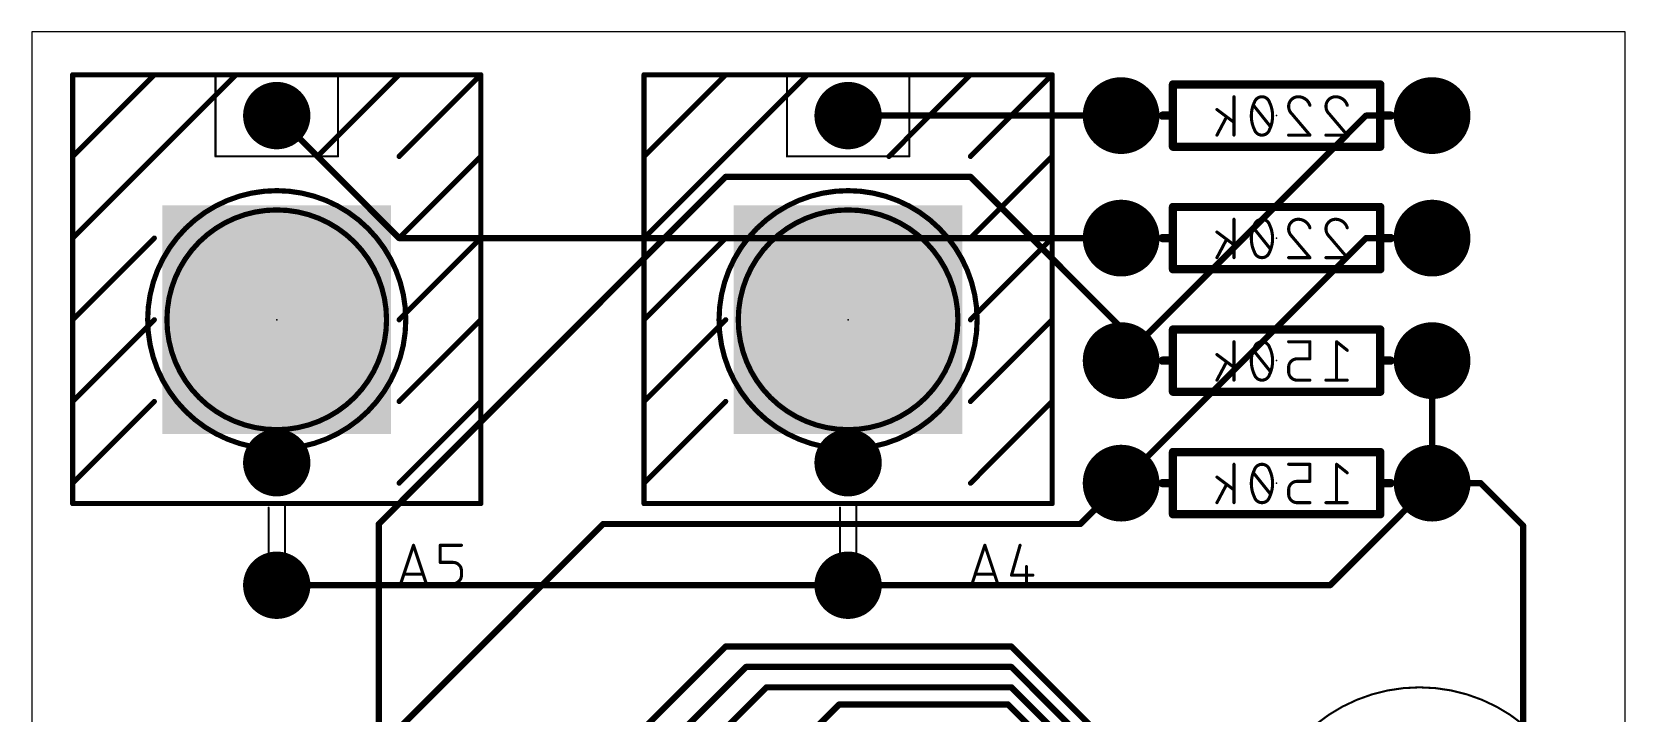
# Model space of a CAD drawing. Extents: x 0 to 39, y 0 to 99.
# Drawn here: x 0 to 39.04, y 82.37 to 99.05 of the extents above; entities that cross this region are included whole.
import ezdxf

# ---------------------------------------------------------------- set-up
doc = ezdxf.new("R2010")
doc.units = 0
for name, color, linetype in [('1', 12, 'CONTINUOUS'), ('16', 132, 'CONTINUOUS'), ('17', 110, 'CONTINUOUS'), ('20', 31, 'CONTINUOUS'), ('21', 253, 'CONTINUOUS'), ('23', 53, 'CONTINUOUS'), ('26', 253, 'CONTINUOUS'), ('41', 12, 'CONTINUOUS'), ('51', 253, 'CONTINUOUS')]:
    doc.layers.add(name, color=color, linetype=linetype)

# ---------------------------------------------------------------- blocks, each defined once
blk = doc.blocks.new('RECT')
blk.add_solid([(-0.5, -0.5), (0.5, -0.5), (-0.5, 0.5), (0.5, 0.5)])
blk = doc.blocks.new('ROUNDP')
at = {"const_width": 0.5}
blk.add_lwpolyline([(0, -0.25, 1), (0, 0.25, 1), (0, -0.25)], format="xyb", dxfattribs=at)

msp = doc.modelspace()

# ---------------------------------------------------------------- linework, layer by layer
at = {"layer": '1', "const_width": 0.1524}
for points in [[(17, 95.5), (8.5, 87)], [(23, 95.5), (17, 95.5)], [(24, 94.5), (23, 95.5)], [(24, 94.5), (26.69, 91.81)], [(26.69, 91.81), (26.69, 91)], [(26.69, 88), (25.69, 87)], [(8.5, 87), (8.5, 68.76)], [(14, 87), (9, 82)], [(25.69, 87), (14, 87)], [(15, 82), (17, 84)], [(17, 84), (24, 84)], [(34, 74), (24, 84)], [(16, 82), (17.5, 83.5)], [(17.5, 83.5), (24, 83.5)], [(24, 83.5), (34, 73.5)], [(18, 83), (16.5, 81.5)], [(24, 83), (18, 83)], [(30, 77), (24, 83)], [(18.78, 81.58), (19.78, 82.58)], [(23.92, 82.58), (19.78, 82.58)], [(23.92, 82.58), (29.5, 77)]]:
    msp.add_lwpolyline(points, dxfattribs=at)
at = {"layer": '1', "const_width": 0.0762}
for points in [[(17, 95.5381, 1), (17, 95.4619)], [(17.0269, 95.4731, 1), (16.9731, 95.5269)], [(23.0269, 95.5269, 1), (22.9731, 95.4731)], [(23, 95.4619, 1), (23, 95.5381)], [(24.0269, 94.5269, 1), (23.9731, 94.4731)], [(23.9731, 94.4731, 1), (24.0269, 94.5269)], [(26.7281, 91.81, 1), (26.6519, 91.81)], [(26.6631, 91.7831, 1), (26.7169, 91.8369)], [(26.6519, 91, 1), (26.7281, 91)], [(26.7169, 87.9731, 1), (26.6631, 88.0269)], [(8.5381, 87, 1), (8.4619, 87)], [(8.4731, 87.0269, 1), (8.5269, 86.9731)], [(14, 87.0381, 1), (14, 86.9619)], [(14.0269, 86.9731, 1), (13.9731, 87.0269)], [(25.6631, 87.0269, 1), (25.7169, 86.9731)], [(25.69, 86.9619, 1), (25.69, 87.0381)], [(17, 84.0381, 1), (17, 83.9619)], [(17.0269, 83.9731, 1), (16.9731, 84.0269)], [(24.0269, 84.0269, 1), (23.9731, 83.9731)], [(24, 83.9619, 1), (24, 84.0381)], [(17.5, 83.5381, 1), (17.5, 83.4619)], [(17.5269, 83.4731, 1), (17.4731, 83.5269)], [(24.0269, 83.5269, 1), (23.9731, 83.4731)], [(24, 83.4619, 1), (24, 83.5381)], [(18, 83.0381, 1), (18, 82.9619)], [(18.0269, 82.9731, 1), (17.9731, 83.0269)], [(24.0269, 83.0269, 1), (23.9731, 82.9731)], [(24, 82.9619, 1), (24, 83.0381)], [(19.78, 82.6181, 1), (19.78, 82.5419)], [(19.8069, 82.5531, 1), (19.7531, 82.6069)], [(23.9469, 82.6069, 1), (23.8931, 82.5531)], [(23.92, 82.5419, 1), (23.92, 82.6181)]]:
    msp.add_lwpolyline(points, format="xyb", dxfattribs=at)
at = {"layer": '16', "const_width": 0.1524}
for points in [[(6, 97), (9, 94)], [(20, 97), (26.69, 97)], [(26.69, 91), (32.69, 97)], [(32.69, 97), (34.31, 97)], [(9, 94), (26.69, 94)], [(26.69, 88), (32.69, 94)], [(32.69, 94), (34.31, 94)], [(34.31, 88), (34.31, 91)], [(31.81, 85.5), (34.31, 88)], [(34.31, 88), (35.5, 88)], [(35.5, 88), (36.54, 86.96)], [(36.54, 86.96), (36.54, 79)], [(6, 85.5), (20, 85.5)], [(20, 85.5), (31.81, 85.5)]]:
    msp.add_lwpolyline(points, dxfattribs=at)
at = {"layer": '16', "const_width": 0.0762}
for points in [[(6.0269, 97.0269, 1), (5.9731, 96.9731)], [(20, 97.0381, 1), (20, 96.9619)], [(26.69, 96.9619, 1), (26.69, 97.0381)], [(32.69, 97.0381, 1), (32.69, 96.9619)], [(32.7169, 96.9731, 1), (32.6631, 97.0269)], [(34.31, 96.9619, 1), (34.31, 97.0381)], [(9, 94.0381, 1), (9, 93.9619)], [(8.9731, 93.9731, 1), (9.0269, 94.0269)], [(26.69, 93.9619, 1), (26.69, 94.0381)], [(32.69, 94.0381, 1), (32.69, 93.9619)], [(32.7169, 93.9731, 1), (32.6631, 94.0269)], [(34.31, 93.9619, 1), (34.31, 94.0381)], [(26.6631, 91.0269, 1), (26.7169, 90.9731)], [(34.3481, 91, 1), (34.2719, 91)], [(26.6631, 88.0269, 1), (26.7169, 87.9731)], [(34.31, 88.0381, 1), (34.31, 87.9619)], [(34.2719, 88, 1), (34.3481, 88)], [(34.3369, 87.9731, 1), (34.2831, 88.0269)], [(35.5269, 88.0269, 1), (35.4731, 87.9731)], [(35.5, 87.9619, 1), (35.5, 88.0381)], [(36.5781, 86.96, 1), (36.5019, 86.96)], [(36.5131, 86.9331, 1), (36.5669, 86.9869)], [(6, 85.5381, 1), (6, 85.4619)], [(20, 85.5381, 1), (20, 85.4619)], [(20, 85.4619, 1), (20, 85.5381)], [(31.7831, 85.5269, 1), (31.8369, 85.4731)], [(31.81, 85.4619, 1), (31.81, 85.5381)]]:
    msp.add_lwpolyline(points, format="xyb", dxfattribs=at)
at = {"layer": '20'}
for p, q in [((39.04, 99.05), (0, 99.05)), ((0, 99.05), (0, 0)), ((39.04, 0), (39.04, 99.05))]:
    msp.add_line(p, q, dxfattribs=at)
at = {"layer": '21'}
for points, const_width in [([(1, 98.0318, 1), (1, 97.9682)], 0.0635), ([(1.0317, 98, 1), (0.9683, 98)], 0.0635), ([(3, 98.0318, 1), (3, 97.9682)], 0.0635), ([(3.0225, 97.9775, 1), (2.9775, 98.0225)], 0.0635), ([(3, 97.9682, 1), (3, 98.0318)], 0.0635), ([(5, 98.0318, 1), (5, 97.9682)], 0.0635), ([(5.0225, 97.9775, 1), (4.9775, 98.0225)], 0.0635), ([(5, 97.9682, 1), (5, 98.0318)], 0.0635), ([(9, 98.0318, 1), (9, 97.9682)], 0.0635), ([(9.0225, 97.9775, 1), (8.9775, 98.0225)], 0.0635), ([(9, 97.9682, 1), (9, 98.0318)], 0.0635), ([(11.0318, 98, 1), (10.9682, 98)], 0.0635), ([(11.0225, 97.9775, 1), (10.9775, 98.0225)], 0.0635), ([(11, 97.9682, 1), (11, 98.0318)], 0.0635), ([(15.0318, 98, 1), (14.9682, 98)], 0.0635), ([(15, 98.0318, 1), (15, 97.9682)], 0.0635), ([(17, 98.0318, 1), (17, 97.9682)], 0.0635), ([(17.0225, 97.9775, 1), (16.9775, 98.0225)], 0.0635), ([(17, 97.9682, 1), (17, 98.0318)], 0.0635), ([(19, 98.0318, 1), (19, 97.9682)], 0.0635), ([(19.0225, 97.9775, 1), (18.9775, 98.0225)], 0.0635), ([(19, 97.9682, 1), (19, 98.0318)], 0.0635), ([(23, 98.0318, 1), (23, 97.9682)], 0.0635), ([(23.0225, 97.9775, 1), (22.9775, 98.0225)], 0.0635), ([(23, 97.9682, 1), (23, 98.0318)], 0.0635), ([(25.0317, 98, 1), (24.9683, 98)], 0.0635), ([(25.0225, 97.9775, 1), (24.9775, 98.0225)], 0.0635), ([(25, 97.9682, 1), (25, 98.0318)], 0.0635), ([(28.0108, 97.762, 1), (27.9092, 97.762)], 0.1016), ([(27.96, 97.8128, 1), (27.96, 97.7112)], 0.1016), ([(33.0908, 97.762, 1), (32.9892, 97.762)], 0.1016), ([(33.04, 97.7112, 1), (33.04, 97.8128)], 0.1016), ([(27.706, 97.0508, 1), (27.706, 96.9492)], 0.1016), ([(28.0108, 97, 1), (27.9092, 97)], 0.1016), ([(27.9092, 97, 1), (28.0108, 97)], 0.1016), ([(27.96, 96.9492, 1), (27.96, 97.0508)], 0.1016), ([(33.0908, 97, 1), (32.9892, 97)], 0.1016), ([(33.04, 97.0508, 1), (33.04, 96.9492)], 0.1016), ([(32.9892, 97, 1), (33.0908, 97)], 0.1016), ([(33.294, 96.9492, 1), (33.294, 97.0508)], 0.1016), ([(0.9775, 96.0225, 1), (1.0225, 95.9775)], 0.0635), ([(1.0317, 96, 1), (0.9683, 96)], 0.0635), ([(6.9775, 96.0225, 1), (7.0225, 95.9775)], 0.0635), ([(8.9775, 96.0225, 1), (9.0225, 95.9775)], 0.0635), ([(11.0318, 96, 1), (10.9682, 96)], 0.0635), ([(11.0225, 95.9775, 1), (10.9775, 96.0225)], 0.0635), ([(15.0318, 96, 1), (14.9682, 96)], 0.0635), ([(14.9775, 96.0225, 1), (15.0225, 95.9775)], 0.0635), ([(20.9775, 96.0225, 1), (21.0225, 95.9775)], 0.0635), ([(22.9775, 96.0225, 1), (23.0225, 95.9775)], 0.0635), ([(25.0317, 96, 1), (24.9683, 96)], 0.0635), ([(25.0225, 95.9775, 1), (24.9775, 96.0225)], 0.0635), ([(27.96, 96.2888, 1), (27.96, 96.1872)], 0.1016), ([(27.9092, 96.238, 1), (28.0108, 96.238)], 0.1016), ([(32.9892, 96.238, 1), (33.0908, 96.238)], 0.1016), ([(33.04, 96.1872, 1), (33.04, 96.2888)], 0.1016), ([(0.9683, 96, 1), (1.0317, 96)], 0.0635), ([(10.9682, 96, 1), (11.0318, 96)], 0.0635), ([(14.9682, 96, 1), (15.0318, 96)], 0.0635), ([(24.9683, 96, 1), (25.0317, 96)], 0.0635), ([(6, 89.3093, 1), (6, 94.6907, 1), (6, 89.3093)], 0.127), ([(20, 89.3093, 1), (20, 94.6907, 1), (20, 89.3093)], 0.127), ([(28.0108, 94.762, 1), (27.9092, 94.762)], 0.1016), ([(27.96, 94.8128, 1), (27.96, 94.7112)], 0.1016), ([(33.0908, 94.762, 1), (32.9892, 94.762)], 0.1016), ([(33.04, 94.7112, 1), (33.04, 94.8128)], 0.1016), ([(27.706, 94.0508, 1), (27.706, 93.9492)], 0.1016), ([(28.0108, 94, 1), (27.9092, 94)], 0.1016), ([(27.96, 93.9492, 1), (27.96, 94.0508)], 0.1016), ([(33.0908, 94, 1), (32.9892, 94)], 0.1016), ([(33.04, 94.0508, 1), (33.04, 93.9492)], 0.1016), ([(33.294, 93.9492, 1), (33.294, 94.0508)], 0.1016), ([(0.9775, 94.0225, 1), (1.0225, 93.9775)], 0.0635), ([(1.0317, 94, 1), (0.9683, 94)], 0.0635), ([(0.9683, 94, 1), (1.0317, 94)], 0.0635), ([(3.0225, 93.9775, 1), (2.9775, 94.0225)], 0.0635), ([(8.9775, 94.0225, 1), (9.0225, 93.9775)], 0.0635), ([(11.0318, 94, 1), (10.9682, 94)], 0.0635), ([(10.9682, 94, 1), (11.0318, 94)], 0.0635), ([(11.0225, 93.9775, 1), (10.9775, 94.0225)], 0.0635), ([(15.0318, 94, 1), (14.9682, 94)], 0.0635), ([(14.9775, 94.0225, 1), (15.0225, 93.9775)], 0.0635), ([(14.9682, 94, 1), (15.0318, 94)], 0.0635), ([(17.0225, 93.9775, 1), (16.9775, 94.0225)], 0.0635), ([(22.9775, 94.0225, 1), (23.0225, 93.9775)], 0.0635), ([(25.0317, 94, 1), (24.9683, 94)], 0.0635), ([(24.9683, 94, 1), (25.0317, 94)], 0.0635), ([(25.0225, 93.9775, 1), (24.9775, 94.0225)], 0.0635), ([(27.9092, 94, 1), (28.0108, 94)], 0.1016), ([(32.9892, 94, 1), (33.0908, 94)], 0.1016), ([(27.96, 93.2888, 1), (27.96, 93.1872)], 0.1016), ([(33.04, 93.1872, 1), (33.04, 93.2888)], 0.1016), ([(27.9092, 93.238, 1), (28.0108, 93.238)], 0.1016), ([(32.9892, 93.238, 1), (33.0908, 93.238)], 0.1016), ([(0.9775, 92.0225, 1), (1.0225, 91.9775)], 0.0635), ([(1.0317, 92, 1), (0.9683, 92)], 0.0635), ([(0.9683, 92, 1), (1.0317, 92)], 0.0635), ([(3.0225, 91.9775, 1), (2.9775, 92.0225)], 0.0635), ([(8.9775, 92.0225, 1), (9.0225, 91.9775)], 0.0635), ([(11.0318, 92, 1), (10.9682, 92)], 0.0635), ([(10.9682, 92, 1), (11.0318, 92)], 0.0635), ([(11.0225, 91.9775, 1), (10.9775, 92.0225)], 0.0635), ([(15.0318, 92, 1), (14.9682, 92)], 0.0635), ([(14.9775, 92.0225, 1), (15.0225, 91.9775)], 0.0635), ([(14.9682, 92, 1), (15.0318, 92)], 0.0635), ([(17.0225, 91.9775, 1), (16.9775, 92.0225)], 0.0635), ([(22.9775, 92.0225, 1), (23.0225, 91.9775)], 0.0635), ([(25.0317, 92, 1), (24.9683, 92)], 0.0635), ([(24.9683, 92, 1), (25.0317, 92)], 0.0635), ([(25.0225, 91.9775, 1), (24.9775, 92.0225)], 0.0635), ([(28.0108, 91.762, 1), (27.9092, 91.762)], 0.1016), ([(27.96, 91.8128, 1), (27.96, 91.7112)], 0.1016), ([(33.0908, 91.762, 1), (32.9892, 91.762)], 0.1016), ([(33.04, 91.7112, 1), (33.04, 91.8128)], 0.1016), ([(27.706, 91.0508, 1), (27.706, 90.9492)], 0.1016), ([(28.0108, 91, 1), (27.9092, 91)], 0.1016), ([(27.9092, 91, 1), (28.0108, 91)], 0.1016), ([(27.96, 90.9492, 1), (27.96, 91.0508)], 0.1016), ([(33.0908, 91, 1), (32.9892, 91)], 0.1016), ([(33.04, 91.0508, 1), (33.04, 90.9492)], 0.1016), ([(32.9892, 91, 1), (33.0908, 91)], 0.1016), ([(33.294, 90.9492, 1), (33.294, 91.0508)], 0.1016), ([(27.96, 90.2888, 1), (27.96, 90.1872)], 0.1016), ([(27.9092, 90.238, 1), (28.0108, 90.238)], 0.1016), ([(32.9892, 90.238, 1), (33.0908, 90.238)], 0.1016), ([(33.04, 90.1872, 1), (33.04, 90.2888)], 0.1016), ([(0.9775, 90.0225, 1), (1.0225, 89.9775)], 0.0635), ([(1.0317, 90, 1), (0.9683, 90)], 0.0635), ([(0.9683, 90, 1), (1.0317, 90)], 0.0635), ([(3.0225, 89.9775, 1), (2.9775, 90.0225)], 0.0635), ([(8.9775, 90.0225, 1), (9.0225, 89.9775)], 0.0635), ([(11.0318, 90, 1), (10.9682, 90)], 0.0635), ([(10.9682, 90, 1), (11.0318, 90)], 0.0635), ([(11.0225, 89.9775, 1), (10.9775, 90.0225)], 0.0635), ([(15.0318, 90, 1), (14.9682, 90)], 0.0635), ([(14.9775, 90.0225, 1), (15.0225, 89.9775)], 0.0635), ([(14.9682, 90, 1), (15.0318, 90)], 0.0635), ([(17.0225, 89.9775, 1), (16.9775, 90.0225)], 0.0635), ([(22.9775, 90.0225, 1), (23.0225, 89.9775)], 0.0635), ([(25.0317, 90, 1), (24.9683, 90)], 0.0635), ([(24.9683, 90, 1), (25.0317, 90)], 0.0635), ([(25.0225, 89.9775, 1), (24.9775, 90.0225)], 0.0635), ([(28.0108, 88.762, 1), (27.9092, 88.762)], 0.1016), ([(27.96, 88.8128, 1), (27.96, 88.7112)], 0.1016), ([(33.0908, 88.762, 1), (32.9892, 88.762)], 0.1016), ([(33.04, 88.7112, 1), (33.04, 88.8128)], 0.1016), ([(0.9775, 88.0225, 1), (1.0225, 87.9775)], 0.0635), ([(1.0317, 88, 1), (0.9683, 88)], 0.0635), ([(0.9683, 88, 1), (1.0317, 88)], 0.0635), ([(8.9775, 88.0225, 1), (9.0225, 87.9775)], 0.0635), ([(15.0318, 88, 1), (14.9682, 88)], 0.0635), ([(14.9775, 88.0225, 1), (15.0225, 87.9775)], 0.0635), ([(14.9682, 88, 1), (15.0318, 88)], 0.0635), ([(22.9775, 88.0225, 1), (23.0225, 87.9775)], 0.0635), ([(27.706, 88.0508, 1), (27.706, 87.9492)], 0.1016), ([(28.0108, 88, 1), (27.9092, 88)], 0.1016), ([(27.9092, 88, 1), (28.0108, 88)], 0.1016), ([(27.96, 87.9492, 1), (27.96, 88.0508)], 0.1016), ([(33.0908, 88, 1), (32.9892, 88)], 0.1016), ([(33.04, 88.0508, 1), (33.04, 87.9492)], 0.1016), ([(32.9892, 88, 1), (33.0908, 88)], 0.1016), ([(33.294, 87.9492, 1), (33.294, 88.0508)], 0.1016), ([(1, 87.5318, 1), (1, 87.4682)], 0.0635), ([(0.9683, 87.5, 1), (1.0317, 87.5)], 0.0635), ([(10.9682, 87.5, 1), (11.0318, 87.5)], 0.0635), ([(11, 87.4682, 1), (11, 87.5318)], 0.0635), ([(15, 87.5318, 1), (15, 87.4682)], 0.0635), ([(14.9682, 87.5, 1), (15.0318, 87.5)], 0.0635), ([(24.9683, 87.5, 1), (25.0317, 87.5)], 0.0635), ([(25, 87.4682, 1), (25, 87.5318)], 0.0635), ([(27.96, 87.2888, 1), (27.96, 87.1872)], 0.1016), ([(27.9092, 87.238, 1), (28.0108, 87.238)], 0.1016), ([(32.9892, 87.238, 1), (33.0908, 87.238)], 0.1016), ([(33.04, 87.1872, 1), (33.04, 87.2888)], 0.1016), ([(9.3694, 86.4839, 1), (9.3333, 86.4719)], 0.0381), ([(9.3694, 86.4719, 1), (9.3333, 86.4839)], 0.0381), ([(10.0238, 86.4779, 1), (9.9857, 86.4779)], 0.0381), ([(10.0047, 86.4969, 1), (10.0047, 86.4589)], 0.0381), ([(10.5268, 86.4589, 1), (10.5268, 86.4969)], 0.0381), ([(23.3694, 86.4839, 1), (23.3333, 86.4719)], 0.0381), ([(23.3694, 86.4719, 1), (23.3333, 86.4839)], 0.0381), ([(24.2319, 86.4727, 1), (24.1952, 86.4831)], 0.0381), ([(10.0047, 86.0793, 1), (10.0047, 86.0412)], 0.0381), ([(9.9857, 86.0602, 1), (10.0238, 86.0602)], 0.0381), ([(10.5268, 85.8514, 0.4142), (10.318, 86.0602)], 0.0762), ([(10.318, 86.0793, 1), (10.318, 86.0412)], 0.0381), ([(10.318, 86.0412, 1), (10.318, 86.0793)], 0.0381), ([(10.5459, 85.8514, 1), (10.5078, 85.8514)], 0.0381), ([(24.3892, 85.9558, 1), (24.3511, 85.9558)], 0.0381), ([(9.02, 85.5441, 1), (9.0562, 85.5321)], 0.0381), ([(9.1164, 85.7921, 1), (9.1164, 85.754)], 0.0381), ([(9.5863, 85.754, 1), (9.5863, 85.7921)], 0.0381), ([(9.6466, 85.5321, 1), (9.6827, 85.5441)], 0.0381), ([(10.0047, 85.5571, 1), (10.0047, 85.5191)], 0.0381), ([(10.318, 85.5381, 0.4142), (10.5268, 85.7469)], 0.0762), ([(10.318, 85.5571, 1), (10.318, 85.5191)], 0.0381), ([(10.318, 85.5191, 1), (10.318, 85.5571)], 0.0381), ([(10.5078, 85.8514, 1), (10.5459, 85.8514)], 0.0381), ([(10.5459, 85.7469, 1), (10.5078, 85.7469)], 0.0381), ([(10.5078, 85.7469, 1), (10.5459, 85.7469)], 0.0381), ([(23.02, 85.5441, 1), (23.0562, 85.5321)], 0.0381), ([(23.1164, 85.7921, 1), (23.1164, 85.754)], 0.0381), ([(23.5863, 85.754, 1), (23.5863, 85.7921)], 0.0381), ([(23.6466, 85.5321, 1), (23.6827, 85.5441)], 0.0381), ([(24.0047, 85.766, 1), (24.0047, 85.7279)], 0.0381), ([(23.9864, 85.7522, 1), (24.023, 85.7417)], 0.0381), ([(24.3511, 85.5381, 1), (24.3892, 85.5381)], 0.0381), ([(24.5268, 85.7279, 1), (24.5268, 85.766)], 0.0381)]:
    msp.add_lwpolyline(points, format="xyb", dxfattribs=dict(at, const_width=const_width))
for points, const_width in [([(1, 96), (1, 98)], 0.127), ([(1, 98), (3, 98)], 0.127), ([(1, 96), (3, 98)], 0.127), ([(5, 98), (1, 94)], 0.127), ([(3, 98), (5, 98)], 0.127), ([(5, 98), (9, 98)], 0.127), ([(9, 98), (7, 96)], 0.127), ([(9, 98), (11, 98)], 0.127), ([(9, 96), (11, 98)], 0.127), ([(11, 98), (11, 96)], 0.127), ([(15, 96), (15, 98)], 0.127), ([(15, 98), (17, 98)], 0.127), ([(15, 96), (17, 98)], 0.127), ([(19, 98), (15, 94)], 0.127), ([(17, 98), (19, 98)], 0.127), ([(19, 98), (23, 98)], 0.127), ([(23, 98), (21, 96)], 0.127), ([(23, 98), (25, 98)], 0.127), ([(23, 96), (25, 98)], 0.127), ([(25, 98), (25, 96)], 0.127), ([(27.96, 97), (27.96, 97.762)], 0.2032), ([(27.96, 97.762), (33.04, 97.762)], 0.2032), ([(33.04, 97.762), (33.04, 97)], 0.2032), ([(27.96, 97), (27.706, 97)], 0.2032), ([(27.96, 96.238), (27.96, 97)], 0.2032), ([(33.04, 97), (33.04, 96.238)], 0.2032), ([(33.04, 97), (33.294, 97)], 0.2032), ([(1, 94), (1, 96)], 0.127), ([(9, 94), (11, 96)], 0.127), ([(11, 96), (11, 94)], 0.127), ([(15, 94), (15, 96)], 0.127), ([(23, 94), (25, 96)], 0.127), ([(25, 96), (25, 94)], 0.127), ([(33.04, 96.238), (27.96, 96.238)], 0.2032), ([(27.96, 94), (27.96, 94.762)], 0.2032), ([(27.96, 94.762), (33.04, 94.762)], 0.2032), ([(33.04, 94.762), (33.04, 94)], 0.2032), ([(27.96, 94), (27.706, 94)], 0.2032), ([(27.96, 93.238), (27.96, 94)], 0.2032), ([(33.04, 94), (33.04, 93.238)], 0.2032), ([(33.04, 94), (33.294, 94)], 0.2032), ([(1, 92), (1, 94)], 0.127), ([(3, 94), (1, 92)], 0.127), ([(9, 92), (11, 94)], 0.127), ([(11, 94), (11, 92)], 0.127), ([(15, 92), (15, 94)], 0.127), ([(17, 94), (15, 92)], 0.127), ([(23, 92), (25, 94)], 0.127), ([(25, 94), (25, 92)], 0.127), ([(33.04, 93.238), (27.96, 93.238)], 0.2032), ([(1, 90), (1, 92)], 0.127), ([(3, 92), (1, 90)], 0.127), ([(9, 90), (11, 92)], 0.127), ([(11, 92), (11, 90)], 0.127), ([(15, 90), (15, 92)], 0.127), ([(17, 92), (15, 90)], 0.127), ([(23, 90), (25, 92)], 0.127), ([(25, 92), (25, 90)], 0.127), ([(27.96, 91), (27.96, 91.762)], 0.2032), ([(27.96, 91.762), (33.04, 91.762)], 0.2032), ([(33.04, 91.762), (33.04, 91)], 0.2032), ([(27.96, 91), (27.706, 91)], 0.2032), ([(27.96, 90.238), (27.96, 91)], 0.2032), ([(33.04, 91), (33.04, 90.238)], 0.2032), ([(33.04, 91), (33.294, 91)], 0.2032), ([(33.04, 90.238), (27.96, 90.238)], 0.2032), ([(1, 88), (1, 90)], 0.127), ([(3, 90), (1, 88)], 0.127), ([(9, 88), (11, 90)], 0.127), ([(11, 90), (11, 87.5)], 0.127), ([(15, 88), (15, 90)], 0.127), ([(17, 90), (15, 88)], 0.127), ([(23, 88), (25, 90)], 0.127), ([(25, 90), (25, 87.5)], 0.127), ([(27.96, 88), (27.96, 88.762)], 0.2032), ([(27.96, 88.762), (33.04, 88.762)], 0.2032), ([(33.04, 88.762), (33.04, 88)], 0.2032), ([(1, 87.5), (1, 88)], 0.127), ([(15, 87.5), (15, 88)], 0.127), ([(27.96, 88), (27.706, 88)], 0.2032), ([(27.96, 87.238), (27.96, 88)], 0.2032), ([(33.04, 88), (33.04, 87.238)], 0.2032), ([(33.04, 88), (33.294, 88)], 0.2032), ([(11, 87.5), (1, 87.5)], 0.127), ([(25, 87.5), (15, 87.5)], 0.127), ([(33.04, 87.238), (27.96, 87.238)], 0.2032), ([(9.0381, 85.5381), (9.3514, 86.4779)], 0.0762), ([(9.3514, 86.4779), (9.6646, 85.5381)], 0.0762), ([(10.0047, 86.0602), (10.0047, 86.4779)], 0.0762), ([(10.0047, 86.4779), (10.5268, 86.4779)], 0.0762), ([(23.0381, 85.5381), (23.3514, 86.4779)], 0.0762), ([(23.3514, 86.4779), (23.6646, 85.5381)], 0.0762), ([(24.2136, 86.4779), (24.0047, 85.7469)], 0.0762), ([(10.318, 86.0602), (10.0047, 86.0602)], 0.0762), ([(10.5268, 85.7469), (10.5268, 85.8514)], 0.0762), ([(24.3702, 85.9558), (24.3702, 85.5381)], 0.0762), ([(9.5863, 85.773), (9.1164, 85.773)], 0.0762), ([(10.0047, 85.5381), (10.318, 85.5381)], 0.0762), ([(23.5863, 85.773), (23.1164, 85.773)], 0.0762), ([(24.0047, 85.7469), (24.5268, 85.7469)], 0.0762)]:
    msp.add_lwpolyline(points, dxfattribs=dict(at, const_width=const_width))
at = {"layer": '23'}
for p in [(30.5, 97), (30.5, 94), (6, 92), (20, 92), (30.5, 91), (30.5, 88)]:
    msp.add_point(p, dxfattribs=at)
at = {"layer": '26'}
for points, const_width in [([(29.4748, 97.4619, 1), (29.4367, 97.4619)], 0.0381), ([(29.9586, 97.3314, 0.1139), (29.8803, 96.992)], 0.0762), ([(29.9474, 97.265, 1), (29.9176, 97.2412)], 0.0381), ([(30.1414, 97.4619, 0.3205), (29.9586, 97.3314)], 0.0762), ([(29.9406, 97.3376, 1), (29.9766, 97.3252)], 0.0381), ([(29.9757, 97.323, 1), (29.9415, 97.3397)], 0.0381), ([(30.3241, 97.3314, 0.3205), (30.1414, 97.4619)], 0.0762), ([(30.1414, 97.4809, 1), (30.1414, 97.4429)], 0.0381), ([(30.1414, 97.4429, 1), (30.1414, 97.4809)], 0.0381), ([(30.4024, 96.992, 0.1139), (30.3241, 97.3314)], 0.0762), ([(30.3412, 97.3397, 1), (30.307, 97.323)], 0.0381), ([(30.3061, 97.3252, 1), (30.3421, 97.3376)], 0.0381), ([(31.0297, 97.4619, 0.4142), (30.7947, 97.227)], 0.0762), ([(30.7947, 97.227, 0.2053), (30.873, 97.0442)], 0.0762), ([(30.8137, 97.227, 1), (30.7757, 97.2269)], 0.0381), ([(30.7757, 97.227, 1), (30.8138, 97.227)], 0.0381), ([(31.3168, 97.2531, 0.3252), (31.0297, 97.4619)], 0.0762), ([(31.0296, 97.4809, 1), (31.0297, 97.4429)], 0.0381), ([(31.0297, 97.4429, 1), (31.0297, 97.4809)], 0.0381), ([(31.2987, 97.2472, 1), (31.3349, 97.2589)], 0.0381), ([(31.7281, 97.227, 1), (31.69, 97.2269)], 0.0381), ([(31.944, 97.4619, 0.4142), (31.7091, 97.227)], 0.0762), ([(31.7091, 97.227, 0.2053), (31.7874, 97.0442)], 0.0762), ([(31.69, 97.227, 1), (31.7281, 97.227)], 0.0381), ([(32.2312, 97.2531, 0.3252), (31.944, 97.4619)], 0.0762), ([(31.944, 97.4809, 1), (31.944, 97.4429)], 0.0381), ([(31.944, 97.4429, 1), (31.944, 97.4809)], 0.0381), ([(32.2131, 97.2472, 1), (32.2493, 97.2589)], 0.0381), ([(29.0495, 97.1639, 1), (29.0267, 97.1334)], 0.0381), ([(29.2899, 96.957, 1), (29.2562, 96.9748)], 0.0381), ([(29.4444, 96.8201, 1), (29.4672, 96.8506)], 0.0381), ([(29.8803, 96.992, 0.1139), (29.9586, 96.6526)], 0.0762), ([(29.8994, 96.992, 1), (29.8613, 96.992)], 0.0381), ([(29.8613, 96.992, 1), (29.8994, 96.992)], 0.0381), ([(30.3241, 96.6526, 0.1139), (30.4024, 96.992)], 0.0762), ([(30.4215, 96.992, 1), (30.3834, 96.992)], 0.0381), ([(30.3834, 96.992, 1), (30.4215, 96.992)], 0.0381), ([(30.8875, 97.0565, 1), (30.8585, 97.0319)], 0.0381), ([(30.8599, 97.0304, 1), (30.8862, 97.058)], 0.0381), ([(31.8019, 97.0565, 1), (31.7729, 97.0319)], 0.0381), ([(31.7743, 97.0304, 1), (31.8006, 97.058)], 0.0381), ([(29.0213, 96.531, 1), (29.0549, 96.5132)], 0.0381), ([(29.4367, 96.5221, 1), (29.4748, 96.5221)], 0.0381), ([(29.9586, 96.6526, 0.3205), (30.1414, 96.5221)], 0.0762), ([(29.9766, 96.6588, 1), (29.9406, 96.6464)], 0.0381), ([(29.9415, 96.6443, 1), (29.9757, 96.661)], 0.0381), ([(30.1414, 96.5221, 0.3205), (30.3241, 96.6526)], 0.0762), ([(30.1414, 96.5411, 1), (30.1414, 96.5031)], 0.0381), ([(30.1414, 96.5031, 1), (30.1414, 96.5411)], 0.0381), ([(30.307, 96.661, 1), (30.3412, 96.6443)], 0.0381), ([(30.3421, 96.6464, 1), (30.3061, 96.6588)], 0.0381), ([(30.3353, 96.719, 1), (30.3651, 96.7428)], 0.0381), ([(30.7947, 96.5412, 1), (30.7947, 96.5031)], 0.0381), ([(31.3023, 96.5098, 1), (31.3313, 96.5344)], 0.0381), ([(31.3168, 96.5031, 1), (31.3168, 96.5412)], 0.0381), ([(31.7091, 96.5412, 1), (31.7091, 96.5031)], 0.0381), ([(32.2167, 96.5098, 1), (32.2457, 96.5344)], 0.0381), ([(32.2312, 96.5031, 1), (32.2312, 96.5412)], 0.0381), ([(29.4748, 94.4619, 1), (29.4367, 94.4619)], 0.0381), ([(30.1414, 94.4619, 0.3205), (29.9586, 94.3314)], 0.0762), ([(30.3241, 94.3314, 0.3205), (30.1414, 94.4619)], 0.0762), ([(30.1414, 94.4809, 1), (30.1414, 94.4429)], 0.0381), ([(30.1414, 94.4429, 1), (30.1414, 94.4809)], 0.0381), ([(31.0297, 94.4619, 0.4142), (30.7947, 94.227)], 0.0762), ([(31.3168, 94.2531, 0.3252), (31.0297, 94.4619)], 0.0762), ([(31.0296, 94.4809, 1), (31.0297, 94.4429)], 0.0381), ([(31.0297, 94.4429, 1), (31.0297, 94.4809)], 0.0381), ([(31.944, 94.4619, 0.4142), (31.7091, 94.227)], 0.0762), ([(32.2312, 94.2531, 0.3252), (31.944, 94.4619)], 0.0762), ([(31.944, 94.4809, 1), (31.944, 94.4429)], 0.0381), ([(31.944, 94.4429, 1), (31.944, 94.4809)], 0.0381), ([(29.0495, 94.1639, 1), (29.0267, 94.1334)], 0.0381), ([(29.9586, 94.3314, 0.1139), (29.8803, 93.992)], 0.0762), ([(29.9474, 94.265, 1), (29.9176, 94.2412)], 0.0381), ([(29.9406, 94.3376, 1), (29.9766, 94.3252)], 0.0381), ([(29.9757, 94.323, 1), (29.9415, 94.3397)], 0.0381), ([(30.4024, 93.992, 0.1139), (30.3241, 94.3314)], 0.0762), ([(30.3412, 94.3397, 1), (30.307, 94.323)], 0.0381), ([(30.3061, 94.3252, 1), (30.3421, 94.3376)], 0.0381), ([(30.7947, 94.227, 0.2053), (30.873, 94.0442)], 0.0762), ([(30.8137, 94.227, 1), (30.7757, 94.2269)], 0.0381), ([(30.7757, 94.227, 1), (30.8138, 94.227)], 0.0381), ([(31.2987, 94.2472, 1), (31.3349, 94.2589)], 0.0381), ([(31.7281, 94.227, 1), (31.69, 94.2269)], 0.0381), ([(31.7091, 94.227, 0.2053), (31.7874, 94.0442)], 0.0762), ([(31.69, 94.227, 1), (31.7281, 94.227)], 0.0381), ([(32.2131, 94.2472, 1), (32.2493, 94.2589)], 0.0381), ([(29.2899, 93.957, 1), (29.2562, 93.9748)], 0.0381), ([(29.4444, 93.8201, 1), (29.4672, 93.8506)], 0.0381), ([(29.8803, 93.992, 0.1139), (29.9586, 93.6526)], 0.0762), ([(29.8994, 93.992, 1), (29.8613, 93.992)], 0.0381), ([(29.8613, 93.992, 1), (29.8994, 93.992)], 0.0381), ([(30.3241, 93.6526, 0.1139), (30.4024, 93.992)], 0.0762), ([(30.3353, 93.719, 1), (30.3651, 93.7428)], 0.0381), ([(30.4215, 93.992, 1), (30.3834, 93.992)], 0.0381), ([(30.3834, 93.992, 1), (30.4215, 93.992)], 0.0381), ([(30.8875, 94.0565, 1), (30.8585, 94.0319)], 0.0381), ([(30.8599, 94.0304, 1), (30.8862, 94.058)], 0.0381), ([(31.8019, 94.0565, 1), (31.7729, 94.0319)], 0.0381), ([(31.7743, 94.0304, 1), (31.8006, 94.058)], 0.0381), ([(29.0213, 93.531, 1), (29.0549, 93.5132)], 0.0381), ([(29.4367, 93.5221, 1), (29.4748, 93.5221)], 0.0381), ([(29.9586, 93.6526, 0.3205), (30.1414, 93.5221)], 0.0762), ([(29.9766, 93.6588, 1), (29.9406, 93.6464)], 0.0381), ([(29.9415, 93.6443, 1), (29.9757, 93.661)], 0.0381), ([(30.1414, 93.5221, 0.3205), (30.3241, 93.6526)], 0.0762), ([(30.1414, 93.5411, 1), (30.1414, 93.5031)], 0.0381), ([(30.1414, 93.5031, 1), (30.1414, 93.5411)], 0.0381), ([(30.307, 93.661, 1), (30.3412, 93.6443)], 0.0381), ([(30.3421, 93.6464, 1), (30.3061, 93.6588)], 0.0381), ([(30.7947, 93.5412, 1), (30.7947, 93.5031)], 0.0381), ([(31.3023, 93.5098, 1), (31.3313, 93.5344)], 0.0381), ([(31.3168, 93.5031, 1), (31.3168, 93.5412)], 0.0381), ([(31.7091, 93.5412, 1), (31.7091, 93.5031)], 0.0381), ([(32.2167, 93.5098, 1), (32.2457, 93.5344)], 0.0381), ([(32.2312, 93.5031, 1), (32.2312, 93.5412)], 0.0381), ([(29.4748, 91.4619, 1), (29.4367, 91.4619)], 0.0381), ([(29.9586, 91.3314, 0.1139), (29.8803, 90.992)], 0.0762), ([(30.1414, 91.4619, 0.3205), (29.9586, 91.3314)], 0.0762), ([(29.9406, 91.3376, 1), (29.9766, 91.3252)], 0.0381), ([(29.9757, 91.323, 1), (29.9415, 91.3397)], 0.0381), ([(30.3241, 91.3314, 0.3205), (30.1414, 91.4619)], 0.0762), ([(30.1414, 91.4809, 1), (30.1414, 91.4429)], 0.0381), ([(30.1414, 91.4429, 1), (30.1414, 91.4809)], 0.0381), ([(30.4024, 90.992, 0.1139), (30.3241, 91.3314)], 0.0762), ([(30.3412, 91.3397, 1), (30.307, 91.323)], 0.0381), ([(30.3061, 91.3252, 1), (30.3421, 91.3376)], 0.0381), ([(30.7947, 91.4809, 1), (30.7947, 91.4429)], 0.0381), ([(31.3359, 91.4619, 1), (31.2978, 91.4619)], 0.0381), ([(31.3168, 91.4429, 1), (31.3168, 91.4809)], 0.0381), ([(31.9821, 91.4768, 1), (31.9583, 91.447)], 0.0381), ([(31.9892, 91.4619, 1), (31.9511, 91.4619)], 0.0381), ([(29.0495, 91.1639, 1), (29.0267, 91.1334)], 0.0381), ([(29.2899, 90.957, 1), (29.2562, 90.9748)], 0.0381), ([(29.8803, 90.992, 0.1139), (29.9586, 90.6526)], 0.0762), ([(29.8994, 90.992, 1), (29.8613, 90.992)], 0.0381), ([(29.8613, 90.992, 1), (29.8994, 90.992)], 0.0381), ([(29.9474, 91.265, 1), (29.9176, 91.2412)], 0.0381), ([(30.3241, 90.6526, 0.1139), (30.4024, 90.992)], 0.0762), ([(30.4215, 90.992, 1), (30.3834, 90.992)], 0.0381), ([(30.3834, 90.992, 1), (30.4215, 90.992)], 0.0381), ([(31.0035, 91.0442, 0.4142), (30.7947, 90.8354)], 0.0762), ([(31.0035, 91.0633, 1), (31.0035, 91.0252)], 0.0381), ([(31.0035, 91.0252, 1), (31.0035, 91.0633)], 0.0381), ([(31.2978, 91.0442, 1), (31.3359, 91.0442)], 0.0381), ([(31.3168, 91.0252, 1), (31.3168, 91.0633)], 0.0381), ([(32.2193, 91.2382, 1), (32.2431, 91.2679)], 0.0381), ([(29.4444, 90.8201, 1), (29.4672, 90.8506)], 0.0381), ([(29.9586, 90.6526, 0.3205), (30.1414, 90.5221)], 0.0762), ([(29.9766, 90.6588, 1), (29.9406, 90.6464)], 0.0381), ([(29.9415, 90.6443, 1), (29.9757, 90.661)], 0.0381), ([(30.1414, 90.5221, 0.3205), (30.3241, 90.6526)], 0.0762), ([(30.307, 90.661, 1), (30.3412, 90.6443)], 0.0381), ([(30.3421, 90.6464, 1), (30.3061, 90.6588)], 0.0381), ([(30.3353, 90.719, 1), (30.3651, 90.7428)], 0.0381), ([(30.7947, 90.7309, 0.4142), (31.0035, 90.5221)], 0.0762), ([(30.8138, 90.8354, 1), (30.7757, 90.8354)], 0.0381), ([(30.7757, 90.8354, 1), (30.8138, 90.8354)], 0.0381), ([(30.8138, 90.7309, 1), (30.7757, 90.7309)], 0.0381), ([(30.7757, 90.7309, 1), (30.8138, 90.7309)], 0.0381), ([(29.0213, 90.531, 1), (29.0549, 90.5132)], 0.0381), ([(29.4367, 90.5221, 1), (29.4748, 90.5221)], 0.0381), ([(30.1414, 90.5411, 1), (30.1414, 90.5031)], 0.0381), ([(30.1414, 90.5031, 1), (30.1414, 90.5411)], 0.0381), ([(31.0035, 90.5412, 1), (31.0035, 90.5031)], 0.0381), ([(31.0035, 90.5031, 1), (31.0035, 90.5412)], 0.0381), ([(31.3168, 90.5031, 1), (31.3168, 90.5412)], 0.0381), ([(31.7091, 90.5412, 1), (31.7091, 90.5031)], 0.0381), ([(31.9511, 90.5221, 1), (31.9892, 90.5221)], 0.0381), ([(32.2312, 90.5031, 1), (32.2312, 90.5412)], 0.0381), ([(29.4748, 88.4619, 1), (29.4367, 88.4619)], 0.0381), ([(29.9586, 88.3314, 0.1139), (29.8803, 87.992)], 0.0762), ([(29.9474, 88.265, 1), (29.9176, 88.2412)], 0.0381), ([(30.1414, 88.4619, 0.3205), (29.9586, 88.3314)], 0.0762), ([(29.9406, 88.3376, 1), (29.9766, 88.3252)], 0.0381), ([(29.9757, 88.323, 1), (29.9415, 88.3397)], 0.0381), ([(30.3241, 88.3314, 0.3205), (30.1414, 88.4619)], 0.0762), ([(30.1414, 88.4809, 1), (30.1414, 88.4429)], 0.0381), ([(30.1414, 88.4429, 1), (30.1414, 88.4809)], 0.0381), ([(30.4024, 87.992, 0.1139), (30.3241, 88.3314)], 0.0762), ([(30.3412, 88.3397, 1), (30.307, 88.323)], 0.0381), ([(30.3061, 88.3252, 1), (30.3421, 88.3376)], 0.0381), ([(30.7947, 88.4809, 1), (30.7947, 88.4429)], 0.0381), ([(31.3359, 88.4619, 1), (31.2978, 88.4619)], 0.0381), ([(31.3168, 88.4429, 1), (31.3168, 88.4809)], 0.0381), ([(31.9821, 88.4768, 1), (31.9583, 88.447)], 0.0381), ([(31.9892, 88.4619, 1), (31.9511, 88.4619)], 0.0381), ([(32.2193, 88.2382, 1), (32.2431, 88.2679)], 0.0381), ([(29.0495, 88.1639, 1), (29.0267, 88.1334)], 0.0381), ([(29.2899, 87.957, 1), (29.2562, 87.9748)], 0.0381), ([(29.4444, 87.8201, 1), (29.4672, 87.8506)], 0.0381), ([(29.8803, 87.992, 0.1139), (29.9586, 87.6526)], 0.0762), ([(29.8994, 87.992, 1), (29.8613, 87.992)], 0.0381), ([(29.8613, 87.992, 1), (29.8994, 87.992)], 0.0381), ([(30.3241, 87.6526, 0.1139), (30.4024, 87.992)], 0.0762), ([(30.4215, 87.992, 1), (30.3834, 87.992)], 0.0381), ([(30.3834, 87.992, 1), (30.4215, 87.992)], 0.0381), ([(31.0035, 88.0442, 0.4142), (30.7947, 87.8354)], 0.0762), ([(30.8138, 87.8354, 1), (30.7757, 87.8354)], 0.0381), ([(30.7757, 87.8354, 1), (30.8138, 87.8354)], 0.0381), ([(31.0035, 88.0633, 1), (31.0035, 88.0252)], 0.0381), ([(31.0035, 88.0252, 1), (31.0035, 88.0633)], 0.0381), ([(31.2978, 88.0442, 1), (31.3359, 88.0442)], 0.0381), ([(31.3168, 88.0252, 1), (31.3168, 88.0633)], 0.0381), ([(29.0213, 87.531, 1), (29.0549, 87.5132)], 0.0381), ([(29.4367, 87.5221, 1), (29.4748, 87.5221)], 0.0381), ([(29.9586, 87.6526, 0.3205), (30.1414, 87.5221)], 0.0762), ([(29.9766, 87.6588, 1), (29.9406, 87.6464)], 0.0381), ([(29.9415, 87.6443, 1), (29.9757, 87.661)], 0.0381), ([(30.1414, 87.5221, 0.3205), (30.3241, 87.6526)], 0.0762), ([(30.1414, 87.5411, 1), (30.1414, 87.5031)], 0.0381), ([(30.1414, 87.5031, 1), (30.1414, 87.5411)], 0.0381), ([(30.307, 87.661, 1), (30.3412, 87.6443)], 0.0381), ([(30.3421, 87.6464, 1), (30.3061, 87.6588)], 0.0381), ([(30.3353, 87.719, 1), (30.3651, 87.7428)], 0.0381), ([(30.7947, 87.7309, 0.4142), (31.0035, 87.5221)], 0.0762), ([(30.8138, 87.7309, 1), (30.7757, 87.7309)], 0.0381), ([(30.7757, 87.7309, 1), (30.8138, 87.7309)], 0.0381), ([(31.0035, 87.5412, 1), (31.0035, 87.5031)], 0.0381), ([(31.0035, 87.5031, 1), (31.0035, 87.5412)], 0.0381), ([(31.3168, 87.5031, 1), (31.3168, 87.5412)], 0.0381), ([(31.7091, 87.5412, 1), (31.7091, 87.5031)], 0.0381), ([(31.9511, 87.5221, 1), (31.9892, 87.5221)], 0.0381), ([(32.2312, 87.5031, 1), (32.2312, 87.5412)], 0.0381)]:
    msp.add_lwpolyline(points, format="xyb", dxfattribs=dict(at, const_width=const_width))
at = {"layer": '26', "const_width": 0.0762}
for points in [[(29.4558, 96.5221), (29.4558, 97.4619)], [(30.3502, 96.7309), (29.9325, 97.2531)], [(29.0381, 97.1486), (29.4558, 96.8354)], [(29.0381, 96.5221), (29.2731, 96.9659)], [(30.873, 97.0442), (31.3168, 96.5221)], [(31.7874, 97.0442), (32.2312, 96.5221)], [(31.3168, 96.5221), (30.7947, 96.5221)], [(32.2312, 96.5221), (31.7091, 96.5221)], [(29.4558, 93.5221), (29.4558, 94.4619)], [(29.0381, 94.1486), (29.4558, 93.8354)], [(30.3502, 93.7309), (29.9325, 94.2531)], [(29.0381, 93.5221), (29.2731, 93.9659)], [(30.873, 94.0442), (31.3168, 93.5221)], [(31.7874, 94.0442), (32.2312, 93.5221)], [(31.3168, 93.5221), (30.7947, 93.5221)], [(32.2312, 93.5221), (31.7091, 93.5221)], [(29.4558, 90.5221), (29.4558, 91.4619)], [(31.3168, 91.4619), (30.7947, 91.4619)], [(31.3168, 91.0442), (31.3168, 91.4619)], [(32.2312, 91.2531), (31.9702, 91.4619)], [(31.9702, 91.4619), (31.9702, 90.5221)], [(29.0381, 91.1486), (29.4558, 90.8354)], [(29.0381, 90.5221), (29.2731, 90.9659)], [(30.3502, 90.7309), (29.9325, 91.2531)], [(31.0035, 91.0442), (31.3168, 91.0442)], [(30.7947, 90.7309), (30.7947, 90.8354)], [(31.3168, 90.5221), (31.0035, 90.5221)], [(32.2312, 90.5221), (31.7091, 90.5221)], [(29.4558, 87.5221), (29.4558, 88.4619)], [(30.3502, 87.7309), (29.9325, 88.2531)], [(31.3168, 88.4619), (30.7947, 88.4619)], [(31.3168, 88.0442), (31.3168, 88.4619)], [(32.2312, 88.2531), (31.9702, 88.4619)], [(31.9702, 88.4619), (31.9702, 87.5221)], [(29.0381, 88.1486), (29.4558, 87.8354)], [(29.0381, 87.5221), (29.2731, 87.9659)], [(30.7947, 87.7309), (30.7947, 87.8354)], [(31.0035, 88.0442), (31.3168, 88.0442)], [(31.3168, 87.5221), (31.0035, 87.5221)], [(32.2312, 87.5221), (31.7091, 87.5221)]]:
    msp.add_lwpolyline(points, dxfattribs=at)
at = {"layer": '51', "const_width": 0.0508}
for points in [[(1, 98), (4.5, 98)], [(1, 98), (1, 87.5)], [(4.5, 98), (7.5, 98)], [(4.5, 98), (4.5, 96)], [(7.5, 98), (11, 98)], [(7.5, 96), (7.5, 98)], [(11, 87.5), (11, 98)], [(15, 98), (18.5, 98)], [(15, 98), (15, 87.5)], [(18.5, 98), (21.5, 98)], [(18.5, 98), (18.5, 96)], [(21.5, 98), (25, 98)], [(21.5, 96), (21.5, 98)], [(25, 87.5), (25, 98)], [(4.5, 96), (7.5, 96)], [(18.5, 96), (21.5, 96)], [(1, 87.5), (6.2, 87.5)], [(6.2, 87.5), (11, 87.5)], [(6.2, 85.3), (6.2, 87.5)], [(15, 87.5), (20.2, 87.5)], [(20.2, 87.5), (25, 87.5)], [(20.2, 85.3), (20.2, 87.5)], [(5.8, 87.4), (5.8, 85.3)], [(19.8, 87.4), (19.8, 85.3)], [(5.8, 85.3), (6.2, 85.3)], [(19.8, 85.3), (20.2, 85.3)]]:
    msp.add_lwpolyline(points, dxfattribs=at)
at = {"layer": '51'}
for points, const_width in [([(1, 98.0127, 1), (1, 97.9873)], 0.0254), ([(1.0127, 98, 1), (0.9873, 98)], 0.0254), ([(4.5, 98.0127, 1), (4.5, 97.9873)], 0.0254), ([(4.5127, 98, 1), (4.4873, 98)], 0.0254), ([(4.5, 97.9873, 1), (4.5, 98.0127)], 0.0254), ([(7.5, 98.0127, 1), (7.5, 97.9873)], 0.0254), ([(7.5127, 98, 1), (7.4873, 98)], 0.0254), ([(7.5, 97.9873, 1), (7.5, 98.0127)], 0.0254), ([(11.0127, 98, 1), (10.9873, 98)], 0.0254), ([(11, 97.9873, 1), (11, 98.0127)], 0.0254), ([(15, 98.0127, 1), (15, 97.9873)], 0.0254), ([(15.0127, 98, 1), (14.9873, 98)], 0.0254), ([(18.5, 98.0127, 1), (18.5, 97.9873)], 0.0254), ([(18.5127, 98, 1), (18.4873, 98)], 0.0254), ([(18.5, 97.9873, 1), (18.5, 98.0127)], 0.0254), ([(21.5, 98.0127, 1), (21.5, 97.9873)], 0.0254), ([(21.5127, 98, 1), (21.4873, 98)], 0.0254), ([(21.5, 97.9873, 1), (21.5, 98.0127)], 0.0254), ([(25.0127, 98, 1), (24.9873, 98)], 0.0254), ([(25, 97.9873, 1), (25, 98.0127)], 0.0254), ([(4.5, 96.0127, 1), (4.5, 95.9873)], 0.0254), ([(4.4873, 96, 1), (4.5127, 96)], 0.0254), ([(7.4873, 96, 1), (7.5127, 96)], 0.0254), ([(7.5, 95.9873, 1), (7.5, 96.0127)], 0.0254), ([(18.5, 96.0127, 1), (18.5, 95.9873)], 0.0254), ([(18.4873, 96, 1), (18.5127, 96)], 0.0254), ([(21.4873, 96, 1), (21.5127, 96)], 0.0254), ([(21.5, 95.9873, 1), (21.5, 96.0127)], 0.0254), ([(6, 88.8377, 1), (6, 95.1623, 1), (6, 88.8377)], 0.127), ([(20, 88.8377, 1), (20, 95.1623, 1), (20, 88.8377)], 0.127), ([(1, 87.5127, 1), (1, 87.4873)], 0.0254), ([(0.9873, 87.5, 1), (1.0127, 87.5)], 0.0254), ([(6.2, 87.5127, 1), (6.2, 87.4873)], 0.0254), ([(6.2127, 87.5, 1), (6.1873, 87.5)], 0.0254), ([(6.2, 87.4873, 1), (6.2, 87.5127)], 0.0254), ([(10.9873, 87.5, 1), (11.0127, 87.5)], 0.0254), ([(11, 87.4873, 1), (11, 87.5127)], 0.0254), ([(15, 87.5127, 1), (15, 87.4873)], 0.0254), ([(14.9873, 87.5, 1), (15.0127, 87.5)], 0.0254), ([(20.2, 87.5127, 1), (20.2, 87.4873)], 0.0254), ([(20.2127, 87.5, 1), (20.1873, 87.5)], 0.0254), ([(20.2, 87.4873, 1), (20.2, 87.5127)], 0.0254), ([(24.9873, 87.5, 1), (25.0127, 87.5)], 0.0254), ([(25, 87.4873, 1), (25, 87.5127)], 0.0254), ([(5.8127, 87.4, 1), (5.7873, 87.4)], 0.0254), ([(19.8127, 87.4, 1), (19.7873, 87.4)], 0.0254), ([(5.8, 85.3127, 1), (5.8, 85.2873)], 0.0254), ([(5.7873, 85.3, 1), (5.8127, 85.3)], 0.0254), ([(6.1873, 85.3, 1), (6.2127, 85.3)], 0.0254), ([(6.2, 85.2873, 1), (6.2, 85.3127)], 0.0254), ([(19.8, 85.3127, 1), (19.8, 85.2873)], 0.0254), ([(19.7873, 85.3, 1), (19.8127, 85.3)], 0.0254), ([(20.1873, 85.3, 1), (20.2127, 85.3)], 0.0254), ([(20.2, 85.2873, 1), (20.2, 85.3127)], 0.0254), ([(34, 75, 1), (34, 83, 1), (34, 75)], 0.0508)]:
    msp.add_lwpolyline(points, format="xyb", dxfattribs=dict(at, const_width=const_width))

# ---------------------------------------------------------------- block references
at = {"layer": '17', "xscale": 1.65, "yscale": 1.65}
for p in [(6, 97), (6, 97), (20, 97), (20, 97), (6, 88.5), (6, 88.5), (20, 88.5), (20, 88.5), (6, 85.5), (6, 85.5), (20, 85.5), (20, 85.5)]:
    msp.add_blockref('ROUNDP', p, dxfattribs=at)
at = {"layer": '17', "xscale": 1.8796, "yscale": 1.8796, "rotation": 180}
for p in [(26.69, 97), (26.69, 97), (34.31, 97), (34.31, 97), (26.69, 94), (26.69, 94), (34.31, 94), (34.31, 94), (26.69, 91), (26.69, 91), (34.31, 91), (34.31, 91), (26.69, 88), (26.69, 88), (34.31, 88), (34.31, 88)]:
    msp.add_blockref('ROUNDP', p, dxfattribs=at)
at = {"layer": '41', "xscale": 5.6, "yscale": 5.6}
for p in [(6, 92), (20, 92)]:
    msp.add_blockref('RECT', p, dxfattribs=at)

doc.saveas('drawing.dxf')
